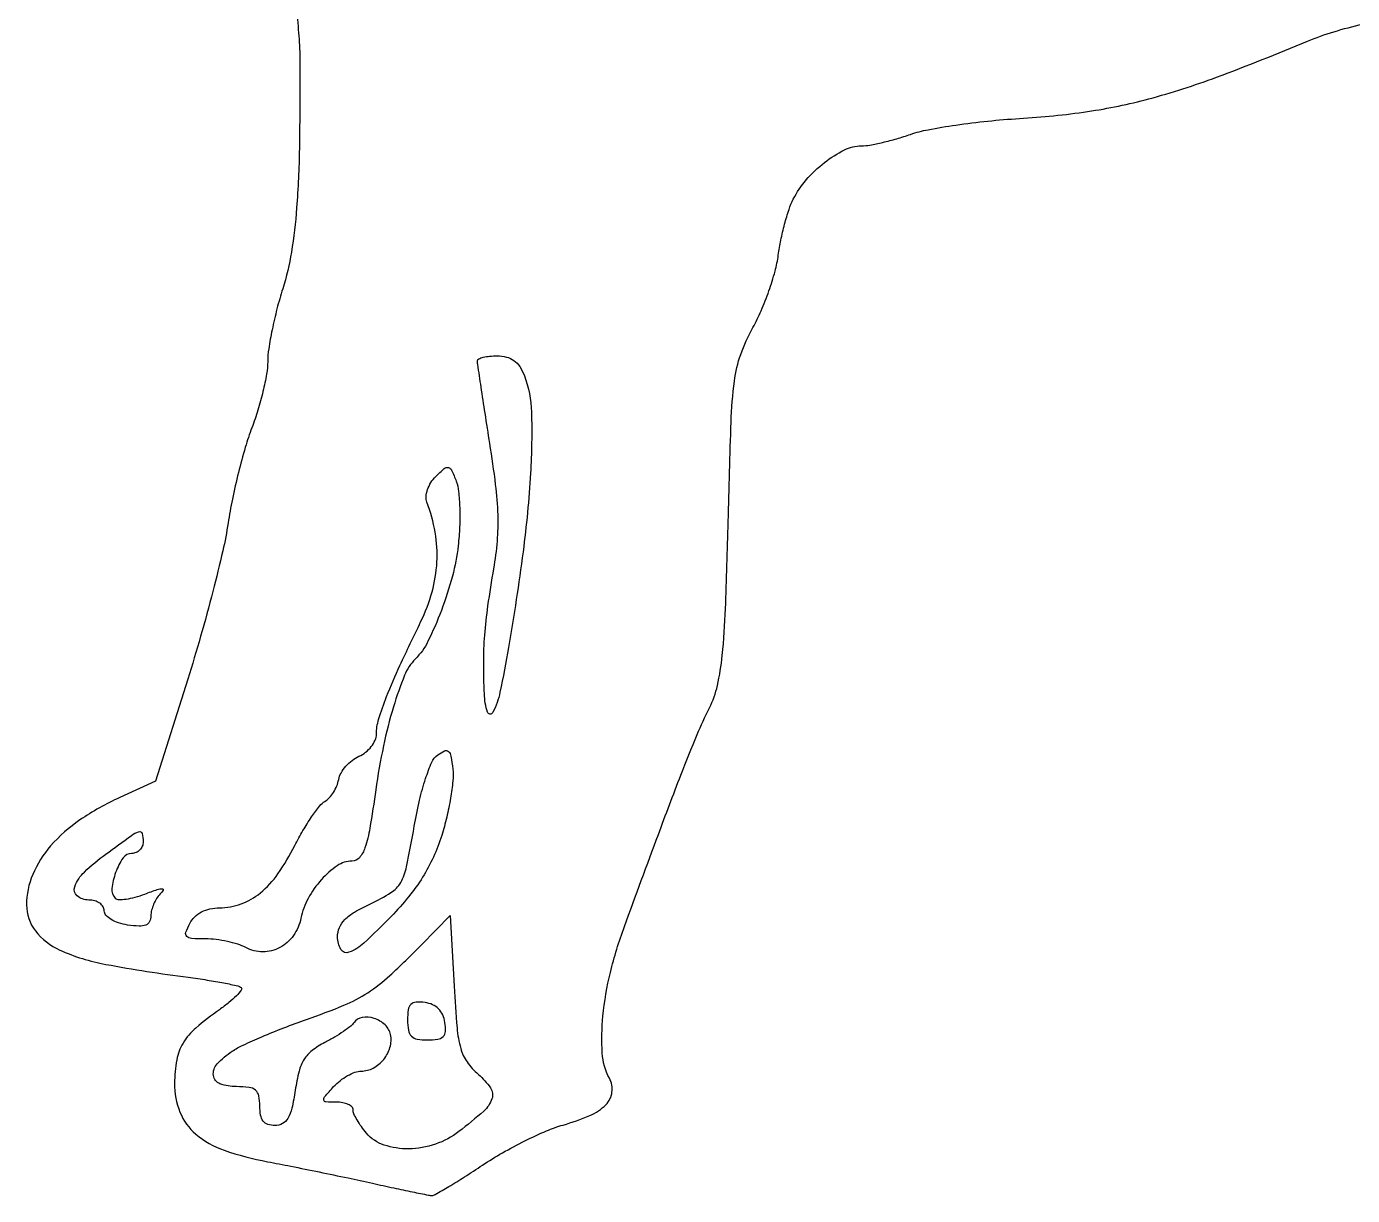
# Model space of a CAD drawing. Extents: x 0 to 501, y 0 to 407.
# Drawn here: x 63 to 233.5, y 0 to 150.4 of the extents above; entities that cross this region are included whole.
import ezdxf

# ---------------------------------------------------------------- set-up
doc = ezdxf.new("R2010")
doc.units = 0

msp = doc.modelspace()

# ---------------------------------------------------------------- linework, layer by layer
msp.add_lwpolyline([(97.813875, 151.675, -0.00526), (98.077495, 148.299889, -0.015984), (98.159094, 146, -0.004826), (98.089448, 134.679792, -0.014828), (97.741171, 127.023615, -0.021647), (97.065456, 121.343216, -0.035552), (95.949226, 116.634506, 0.013066), (95.211967, 114.048257, 0.011968), (94.587018, 111.350474, 0.012068), (94.145132, 108.91615, 0.037881), (94.012901, 107.260727, -0.042098), (93.87114, 105.656309, -0.015487), (93.411832, 103.427651, -0.015224), (92.757253, 101.012419, -0.017679), (91.984826, 98.760727, 0.020301), (91.137237, 96.247077, 0.009984), (90.254274, 92.989088, 0.009889), (89.470715, 89.564197, 0.014193), (88.923404, 86.5, -0.019786), (88.244925, 82.932366, -0.00639), (86.964628, 77.706922, -0.006361), (85.391018, 71.926277, -0.007097), (83.72443, 66.395906), (79.571704, 53.291812), (74.989158, 51.189527, 0.041383), (69.870368, 48.307219, 0.065113), (66.101464, 44.964141, 0.078122), (63.796343, 41.281126, 0.101169), (63, 37.385693, 0.166587), (64.15276, 34.021773, 0.1229), (67.271464, 31.571516, 0.059982), (73.209266, 29.724691, 0.013151), (83.791872, 28.06655, -0.006532), (86.240059, 27.716091, -0.009518), (88.386995, 27.338084, -0.005561), (90.171053, 26.968185, -0.143431), (90.599447, 26.733886, -0.377897), (90.620081, 26.405669, -0.029348), (89.992062, 25.687473, -0.028622), (89.038811, 24.823382, -0.016749), (87.807575, 23.895807, 0.024314), (84.779981, 21.542296, 0.07854), (83.134329, 19.606807, 0.092707), (82.312744, 17.44375, 0.042599), (82.031803, 14.430335, 0.097687), (82.734439, 10.715633, 0.122799), (84.780252, 7.886471, 0.092246), (88.430327, 5.814104, 0.037065), (94, 4.342533, -0.003007), (96.992994, 3.766216, -0.001656), (100.646765, 3.027257, -0.001651), (104.347683, 2.253245, -0.002648), (107.499626, 1.56571, 0.001804), (110.227883, 0.965766, 0.002652), (112.630061, 0.459927, 0.001242), (114.678209, 0.045269, 0.049358), (115.135674, 0, 0.132447), (115.564489, 0.115619, 0.003367), (117.307682, 1.1451, 0.00696), (119.34285, 2.404413, 0.004665), (121.636047, 3.898211, -0.017393), (124.21073, 5.483534, -0.013718), (127.099339, 7.023139, -0.013937), (129.863827, 8.305689, -0.033091), (132, 9.06218, 0.032358), (135.454519, 10.279852, 0.096777), (137.517474, 11.680727, 0.165954), (138.294744, 13.279997, 0.154943), (137.961253, 15.072399, -0.108244), (137.04595, 18.307169, -0.039708), (137.13801, 23.083378, -0.035339), (138.09682, 28.692721, -0.027753), (139.893465, 34.596096, -0.001117), (144.258555, 46.4379, -0.003886), (147.155859, 54.061867, -0.005725), (149.259033, 59.291205, -0.018191), (150.830553, 62.715859, 0.061701), (151.859693, 65.594484, 0.029957), (152.483954, 69.45764, 0.015926), (152.896908, 75.479828, 0.002889), (153.242331, 86.677593, -0.00223), (153.620898, 99.498021, -0.023186), (154.044085, 104.753899, -0.05328), (154.857558, 108.179259, -0.042534), (156.422255, 111.639819, 0.025594), (157.489816, 113.8028, 0.017573), (158.484884, 116.351938, 0.017753), (159.27132, 118.880656, 0.034069), (159.688735, 120.962227, -0.018384), (160.013598, 122.894627, -0.014709), (160.500524, 124.948905, -0.014959), (161.064482, 126.824618, -0.036082), (161.620536, 128.161704, -0.062662), (163.277552, 130.628997, -0.047692), (165.642244, 132.871665, -0.049626), (168.194558, 134.487657, -0.115101), (170.384859, 135.014553, 0.042874), (171.476003, 135.115857, 0.012879), (173.110767, 135.454103, 0.012807), (174.933355, 135.929983, 0.013562), (176.694347, 136.490457, -0.037228), (178.948673, 137.092173, -0.010513), (182.537016, 137.691112, -0.010534), (186.632593, 138.198649, -0.010943), (190.694347, 138.525684, 0.021924), (199.473355, 139.426919, 0.029029), (207.339495, 141.055751, 0.023854), (216.0568, 143.847422, 0.009448), (227.757304, 148.473603, -0.025079), (231.124392, 149.684663, -0.019784), (234.8723, 150.663883, -0.017919)], format="xyb")
for points in [[(127.024751, 105.4349, -0.084714), (127.94468, 100.759987, -0.020839), (127.815828, 92.902824, -0.018153), (126.859605, 82.800378, -0.009932), (124.99382, 70.5, -0.009176), (123.892844, 64.736578, -0.068018), (122.955434, 62.111075, -0.672067), (122.280471, 62.172958, -0.062741), (121.879609, 64.5, -0.012296), (121.796153, 68.53498, -0.017999), (121.937846, 72.083915, -0.016353), (122.349009, 75.854994, -0.008038), (123.10566, 80.622968, 0.023421), (123.556863, 84.167186, 0.027962), (123.637277, 87.53345, 0.022478), (123.336751, 91.430046, 0.008936), (122.589262, 96.742297, -0.000913), (121.980183, 100.619005, -0.001391), (121.466846, 103.987486, -0.000486), (121.034698, 106.896494, -0.036642), (121, 107.369329, -0.295975), (121.158405, 107.613485, -0.04377), (121.741646, 107.81474, -0.03764), (122.557174, 107.954346, -0.023579), (123.524751, 108, -0.062389), (124.735206, 107.848372, -0.096101), (125.686718, 107.399436, -0.091668), (126.431318, 106.608948, -0.05239)], [(118.512629, 83.578033, -0.038484), (117.774319, 79.663036, -0.024571), (116.349812, 75.253346, -0.023846), (114.628399, 71.284824, -0.081593), (113, 69.002801, 0.100057), (111.619571, 66.910251, 0.022531), (110.19538, 62.866789, 0.021713), (108.905473, 57.818855, 0.016541), (107.919295, 52.19792, -0.006335), (107.152855, 47.236574, -0.03911), (106.529291, 44.733199, -0.093709), (105.813907, 43.45178, -0.222241), (104.84769, 43, 0.150806), (102.970795, 42.420733, 0.060723), (100.931789, 40.632351, 0.057264), (99.217325, 38.205709, 0.075427), (98.289102, 35.663748, -0.103556), (97.324703, 33.419891, -0.118184), (95.575942, 31.876127, -0.124173), (93.389042, 31.338966, -0.121892), (91.192235, 31.897119, 0.04731), (90.181872, 32.320543, 0.022953), (88.825932, 32.676029, 0.02253), (87.368718, 32.919348, 0.030108), (86.030558, 33, -0.014464), (84.221351, 33.052349, -0.18196), (83.607359, 33.324948, -0.293687), (83.48792, 33.854909, -0.035454), (84, 35, -0.07855), (84.632669, 35.835395, -0.070802), (85.513355, 36.470093, -0.066093), (86.5941, 36.865958, -0.054834), (87.812678, 37, 0.08784), (90.59483, 37.492567, 0.085283), (93.070799, 38.912229, 0.068403), (95.337763, 41.3779, 0.034468), (97.506796, 45.013412, -0.014801), (98.555108, 46.938623, -0.017463), (99.662488, 48.692628, -0.016516), (100.688604, 50.096727, -0.096357), (101.376898, 50.6938, 0.078134), (101.940063, 51.147701, 0.043625), (102.473662, 51.850679, 0.042212), (102.900496, 52.67517, 0.052974), (103.144373, 53.5, -0.083874), (103.449335, 54.338078, -0.050557), (104.063008, 55.202469, -0.048909), (104.8701, 55.961405, -0.060705), (105.755842, 56.487128, 0.063655), (106.613962, 57.003301, 0.058794), (107.340779, 57.731175, 0.062772), (107.834071, 58.550691, 0.104492), (108, 59.335999, -0.074753), (108.285913, 61.237692, -0.019261), (109.315027, 64.175189, -0.014534), (111.031069, 68.182975, -0.00527), (113.689891, 73.770179, 0.045878), (115.155416, 77.628399, 0.05491), (115.780538, 81.462734, 0.055621), (115.553012, 85.299867, 0.049053), (114.489689, 89.166273, -0.113089), (114.385619, 89.898483, -0.061678), (114.573313, 90.791178, -0.056553), (115.005169, 91.700409, -0.05731), (115.628157, 92.4853, -0.017877), (116.73055, 93.511561, -0.240748), (117.249847, 93.639408, -0.23175), (117.670006, 93.295051, -0.016622), (118.267409, 91.864239, -0.06569), (118.571952, 90.569931, -0.01758), (118.709073, 88.454917, -0.017503), (118.695877, 86.018657, -0.017264)], [(116.39784, 46.314515, -0.030566), (115.325503, 43.515423, -0.032736), (113.940563, 40.933969, -0.030985), (112.158942, 38.437406, -0.022623), (109.89371, 35.890876, -0.01235), (106.393906, 32.470955, -0.09695), (104.471612, 31.276835, -0.367617), (103.437559, 31.644948, -0.131813), (103, 33.27588, -0.101052), (103.242229, 34.46217, -0.095579), (103.932401, 35.485373, -0.065141), (105.196278, 36.459603, -0.022675), (107.238135, 37.52588, 0.03036), (109.874893, 38.954783, 0.125339), (111.119941, 40.254027, 0.078064), (111.882592, 42.286889, 0.007516), (112.872451, 47.487972, -0.013371), (113.554955, 50.8587, -0.022628), (114.328148, 53.633345, -0.024391), (115.128981, 55.724144, -0.130871), (115.884316, 56.668153, -0.050958), (116.767365, 57.190163, -0.305327), (117.267986, 57.109054, -0.163539), (117.590036, 56.510035, -0.015842), (117.819054, 54.853821, -0.050748), (117.825651, 53.324885, -0.016958), (117.533182, 51.105201, -0.016679), (117.040566, 48.653349, -0.018279)], [(78, 45.5, -0.09774), (77.887011, 44.927514, -0.09763), (77.564972, 44.440625, -0.098244), (77.08421, 44.114584, -0.100352), (76.519052, 44, 0.248048), (75.418834, 43.418401, 0.062078), (74.460107, 41.550652, 0.061515), (73.981353, 39.481394, 0.226217), (74.418069, 38.248598, 0.200027), (74.863887, 38.065052, 0.03346), (75.806389, 38.132254, 0.032166), (76.967938, 38.370598, 0.023561), (78.219897, 38.7769, -0.006785), (79.809002, 39.352208, -0.08302), (80.443912, 39.459968, -0.575934), (80.554339, 39.270713, -0.067229), (80.181732, 38.781732, 0.057924), (79.729223, 38.210189, 0.038941), (79.347134, 37.469259, 0.039075), (79.086268, 36.68251, 0.060588), (79, 35.973193, -0.113975), (78.827264, 35.225261, -0.1872), (78.356638, 34.789686, -0.106069), (77.48324, 34.644009, -0.024918), (76, 34.786692, -0.041788), (74.837963, 35.057864, -0.058612), (73.870322, 35.501497, -0.073547), (73.217492, 36.044477, -0.184598), (73, 36.613499, 0.142807), (72.845843, 37.142228, 0.099633), (72.4125, 37.592715, 0.084281), (71.764483, 37.896221, 0.067566), (71, 38, -0.173857), (69.511378, 38.533748, -0.319768), (69.191957, 39.718892, -0.114515), (70.438848, 41.606547, -0.031237), (73.197003, 43.91349, -0.002595), (76.498081, 46.314829, -0.076318), (77.420894, 46.785183, -0.427051), (77.853757, 46.55531, -0.068959)], [(121.109824, 15.578299, -0.064418), (122.663655, 13.851003, -0.237062), (122.860409, 12.438376, -0.131012), (121.812041, 10.864713, -0.016321), (118.615141, 8.226512, -0.082184), (115.596021, 6.603318, -0.077962), (112.158595, 6.000184, -0.085388), (108.985757, 6.487112, -0.135841), (106.722241, 8.011431, -0.022104), (106.063007, 8.854045, -0.024643), (105.505908, 9.722396, -0.025011), (105.108946, 10.501686, -0.10567), (105, 11.011431, 0.204678), (104.838563, 11.389278, 0.083479), (104.366972, 11.709608, 0.063714), (103.669958, 11.92739, 0.043924), (102.845012, 12, -0.014191), (101.491255, 12.03843, -0.349021), (101.229349, 12.272045, -0.222937), (101.342025, 12.682566, -0.007247), (102.5, 14, -0.042122), (103.319784, 14.765298, -0.037937), (104.284299, 15.4125, -0.04), (105.24307, 15.858274, -0.089048), (106.032543, 16, 0.123586), (107.597821, 16.392894, 0.100214), (108.934956, 17.500105, 0.099327), (109.744618, 19.049941, 0.118974), (109.821092, 20.690477, 0.161171), (109.124801, 21.935728, 0.10624), (107.696707, 22.771842, 0.116629), (106.155697, 22.904352, 0.215891), (105.119827, 22.237926, -0.083475), (104.691924, 21.769686, -0.016117), (103.762318, 21.089638, -0.016742), (102.613067, 20.359678, -0.014761), (101.368914, 19.675345, 0.044476), (99.723763, 18.63876, 0.091277), (98.702859, 17.515294, 0.077007), (98.048241, 15.974904, 0.024826), (97.557641, 13.535813, -0.017562), (97.126757, 11.220149, -0.076282), (96.621461, 9.922606, -0.139871), (95.923552, 9.246905, -0.123445), (94.938727, 9, -0.081273), (94.043174, 9.146536, -0.147762), (93.443873, 9.572376, -0.120514), (93.105445, 10.330729, -0.044999), (93, 11.5, 0.047675), (92.873428, 12.824437, 0.173074), (92.45, 13.541667, 0.144586), (91.613599, 13.902765, 0.030103), (90, 14, -0.086299), (87.880511, 14.368563, -0.283994), (87.033169, 15.431447, -0.220215), (87.518395, 16.926193, -0.060914), (89.451859, 18.560414, -0.035722), (90.843664, 19.336424, -0.008481), (93.269444, 20.420443, -0.008681), (96.106402, 21.573108, -0.008471), (99.004858, 22.636466, 0.014522), (103.825928, 24.471659, 0.045889), (106.88133, 26.079773, 0.042756), (109.704191, 28.278102, 0.011379), (113.80264, 32.251215), (117.5, 36.002431), (118, 26.910974, 0.006972), (118.369835, 21.550669, 0.04628), (118.836973, 18.913612, 0.086876), (119.657574, 17.175677, 0.061774)], [(112, 22.569551, 0.042944), (112.114059, 21.243985, 0.154648), (112.5, 20.5, 0.154648), (113.243985, 20.114059, 0.042944), (114.569551, 20, 0.03591), (115.893075, 20.095178, 0.161847), (116.576922, 20.43782, 0.18449), (116.869085, 21.091139, 0.049221), (116.819551, 22.25, 0.071286), (116.534868, 23.227453, 0.090158), (116, 24, 0.090158), (115.227453, 24.534868, 0.071286), (114.25, 24.819551, 0.049221), (113.091139, 24.869085, 0.18449), (112.43782, 24.576922, 0.161847), (112.095178, 23.893075, 0.03591)]]:
    msp.add_lwpolyline(points, format="xyb", close=True)

doc.saveas('drawing.dxf')
